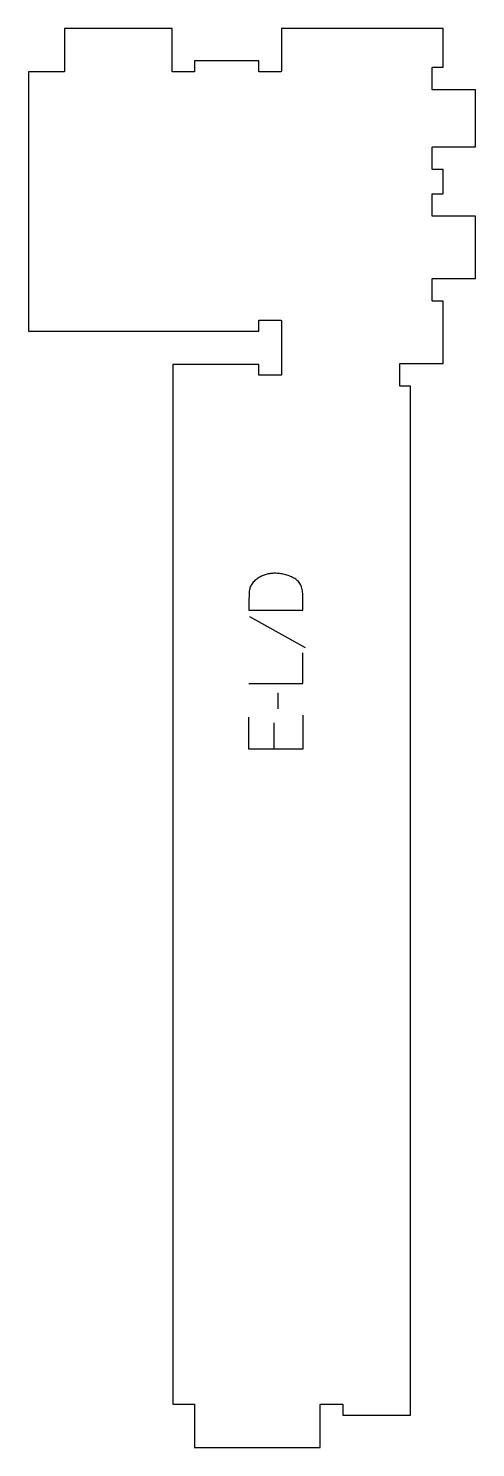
# Model space of a CAD drawing. Extents: x 0 to 248, y 0 to 786.
import ezdxf

# ---------------------------------------------------------------- set-up
doc = ezdxf.new("R2010")
doc.units = 0
doc.layers.add('1_ANYTOOL_1MMDEEP_LABELS_S', color=2, linetype='CONTINUOUS')
doc.layers.add('4_ANYTOOL_CUTTHROUGH_OUTSI', color=5, linetype='CONTINUOUS')

msp = doc.modelspace()

# ---------------------------------------------------------------- linework, layer by layer
at = {"layer": '1_ANYTOOL_1MMDEEP_LABELS_S'}
for p, q in [((122.405817, 460.078161), (153.177245, 442.892447)), ((138.048674, 417.692447), (138.134388, 408.906732)), ((135.862959, 401.192447), (135.862959, 386.535304))]:
    msp.add_line(p, q, dxfattribs=at)
msp.add_lwpolyline([(121.934388, 463.506732), (151.934388, 463.506732), (151.848674, 472.035304, 0.046402), (151.540498, 474.941678, 0.07465), (150.552245, 477.671018, 0.077785), (148.963222, 479.754003, 0.06915), (146.834388, 481.292447, 0.029998), (144.339072, 482.429973, 0.031416), (141.723674, 483.253161, 0.031395), (139.006351, 483.745805, 0.029153), (136.248674, 483.906732, 0.03275), (133.923251, 483.754252, 0.035889), (131.641531, 483.285304, 0.03592), (129.466163, 482.500445, 0.033706), (127.420102, 481.421018, 0.042675), (125.33035, 479.862535, 0.065683), (123.632602, 477.901375, 0.068103), (122.628695, 475.803649, 0.065471), (122.212959, 473.513875, 0.005437), (122.022905, 468.511754, 0.00471)], format="xyb", close=True, dxfattribs=at)
for points in [[(121.934388, 422.835304), (151.934388, 422.835304), (151.934388, 439.935304)], [(151.934388, 405.478161), (151.934388, 386.535304), (121.934388, 386.535304), (121.934388, 404.363875)]]:
    msp.add_lwpolyline(points, dxfattribs=at)
at = {"layer": '4_ANYTOOL_CUTTHROUGH_OUTSI'}
msp.add_lwpolyline([(229.5, 764), (229.5, 785.5), (140, 785.5), (140, 761.75, -0.414214), (139.75, 761.5), (127.75, 761.5, -0.414214), (127.5, 761.75), (127.5, 767.5), (92, 767.5), (92, 761.75, -0.414214), (91.75, 761.5), (79.75, 761.5, -0.414214), (79.5, 761.75), (79.5, 785.5), (20, 785.5), (20, 761.75, -0.414214), (19.75, 761.5), (0, 761.5), (0, 618), (127.5, 618), (127.5, 623.75, -0.414214), (127.75, 624), (139.75, 624, -0.414214), (140, 623.75), (140, 593.75, -0.414214), (139.75, 593.5), (127.75, 593.5, -0.414214), (127.5, 593.75), (127.5, 599.5), (80, 599.5), (80, 24), (91.759751, 24, -0.414214), (92.009751, 23.75), (92.009751, 0), (161.509751, 0), (161.509751, 23.75, -0.414214), (161.759751, 24), (173.759751, 24, -0.414193), (174.009751, 23.750017), (174.010145, 17.997414), (211.509751, 17.999983), (211.509751, 587.499344), (205.759751, 587.499344, -0.414214), (205.509751, 587.749344), (205.509751, 599.749344, -0.414214), (205.759751, 599.999344), (229.5, 599.999344), (229.5, 634.5), (223.75, 634.5, -0.414214), (223.5, 634.75), (223.5, 646.75, -0.414214), (223.75, 647), (247.5, 647), (247.5, 681.5), (223.75, 681.5, -0.414214), (223.5, 681.75), (223.5, 693.75, -0.414214), (223.75, 694), (229.5, 694), (229.5, 707.411), (223.75, 707.411, -0.414214), (223.5, 707.661), (223.5, 719.661, -0.414214), (223.75, 719.911), (247.5, 719.911), (247.5, 751.5), (223.75, 751.5, -0.414214), (223.5, 751.75), (223.5, 763.75, -0.414214), (223.75, 764)], format="xyb", close=True, dxfattribs=at)

doc.saveas('drawing.dxf')
